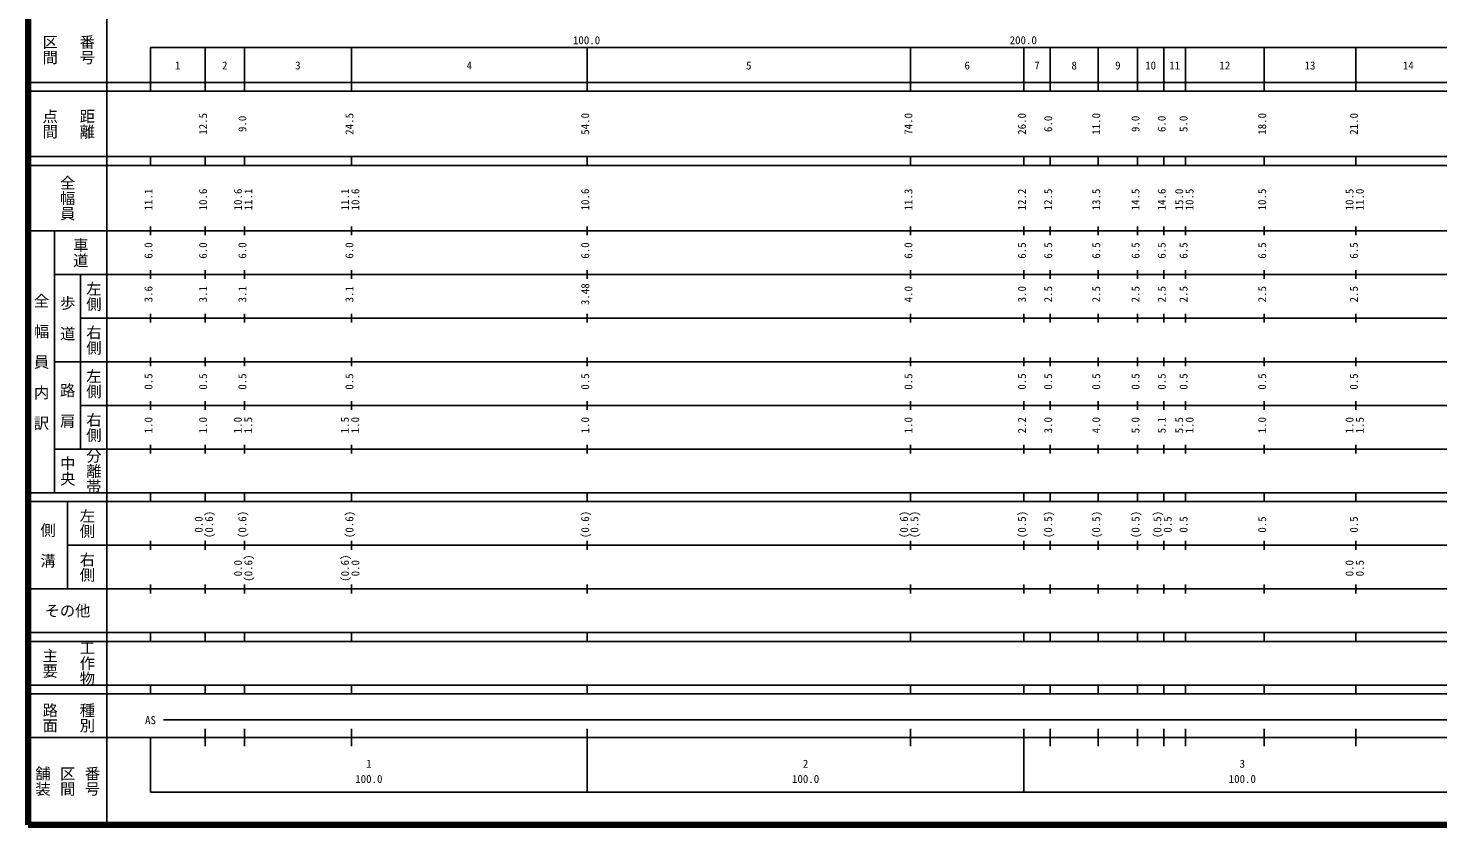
# Model space of a CAD drawing. Units: millimetres on the paper, enlarged 1000 times. Extents: x 40000 to 680000, y 20000 to 380000.
# Drawn here: x 40000 to 362761, y 20000 to 202409 of the extents above; entities that cross this region are included whole.
import ezdxf
from ezdxf.enums import TextEntityAlignment as Align

# ---------------------------------------------------------------- set-up
doc = ezdxf.new("R2010")
doc.units = ezdxf.units.MM
doc.header["$LTSCALE"] = 1000
doc.layers.add('M-TTL', color=2, linetype='Continuous', lineweight=140)
doc.layers.add('M-TTL-BAND', color=7, linetype='Continuous', lineweight=25)
doc.styles.add('@ＭＳ ゴシック', font='')
doc.styles.add('ＭＳ ゴシック', font='')
doc.styles.get('@ＭＳ ゴシック').set_extended_font_data('@MS Gothic')
doc.styles.get('ＭＳ ゴシック').set_extended_font_data('MS Gothic')

msp = doc.modelspace()

# ---------------------------------------------------------------- linework, layer by layer
at = {"layer": 'M-TTL'}
for p, q in [((40000, 380000), (40000, 20000)), ((40000, 20000), (680000, 20000))]:
    msp.add_line(p, q, dxfattribs=at)
at = {"layer": 'M-TTL-BAND'}
for p, q in [((58000, 370000), (58000, 20000)), ((68000, 198000), (579000, 198000)), ((68000, 198000), (68000, 188000)), ((80500, 188000), (80500, 198000)), ((89500, 188000), (89500, 198000)), ((114000, 188000), (114000, 198000)), ((168000, 188000), (168000, 198000)), ((242000, 188000), (242000, 198000)), ((268000, 188000), (268000, 198000)), ((274000, 188000), (274000, 198000)), ((285000, 188000), (285000, 198000)), ((294000, 188000), (294000, 198000)), ((300000, 188000), (300000, 198000)), ((305000, 188000), (305000, 198000)), ((323000, 188000), (323000, 198000)), ((344000, 188000), (344000, 198000)), ((40000, 190000), (579000, 190000)), ((40000, 188000), (579000, 188000)), ((40000, 173000), (579000, 173000)), ((68000, 171000), (68000, 173000)), ((80500, 171000), (80500, 173000)), ((89500, 171000), (89500, 173000)), ((114000, 171000), (114000, 173000)), ((168000, 171000), (168000, 173000)), ((242000, 171000), (242000, 173000)), ((268000, 171000), (268000, 173000)), ((274000, 171000), (274000, 173000)), ((285000, 171000), (285000, 173000)), ((294000, 171000), (294000, 173000)), ((300000, 171000), (300000, 173000)), ((305000, 171000), (305000, 173000)), ((323000, 171000), (323000, 173000)), ((344000, 171000), (344000, 173000)), ((40000, 171000), (579000, 171000)), ((40000, 156000), (579000, 156000)), ((46000, 96000), (46000, 156000)), ((68000, 155000), (68000, 157000)), ((80500, 155000), (80500, 157000)), ((89500, 155000), (89500, 157000)), ((114000, 155000), (114000, 157000)), ((168000, 155000), (168000, 157000)), ((242000, 155000), (242000, 157000)), ((268000, 155000), (268000, 157000)), ((274000, 155000), (274000, 157000)), ((285000, 155000), (285000, 157000)), ((294000, 155000), (294000, 157000)), ((300000, 155000), (300000, 157000)), ((305000, 155000), (305000, 157000)), ((323000, 155000), (323000, 157000)), ((344000, 155000), (344000, 157000)), ((46000, 146000), (579000, 146000)), ((52000, 146000), (52000, 106000)), ((68000, 145000), (68000, 147000)), ((80500, 145000), (80500, 147000)), ((89500, 145000), (89500, 147000)), ((114000, 145000), (114000, 147000)), ((168000, 145000), (168000, 147000)), ((242000, 145000), (242000, 147000)), ((268000, 145000), (268000, 147000)), ((274000, 145000), (274000, 147000)), ((285000, 145000), (285000, 147000)), ((294000, 145000), (294000, 147000)), ((300000, 145000), (300000, 147000)), ((305000, 145000), (305000, 147000)), ((323000, 145000), (323000, 147000)), ((344000, 145000), (344000, 147000)), ((52000, 136000), (579000, 136000)), ((68000, 135000), (68000, 137000)), ((80500, 135000), (80500, 137000)), ((89500, 135000), (89500, 137000)), ((114000, 135000), (114000, 137000)), ((168000, 135000), (168000, 137000)), ((242000, 135000), (242000, 137000)), ((268000, 135000), (268000, 137000)), ((274000, 135000), (274000, 137000)), ((285000, 135000), (285000, 137000)), ((294000, 135000), (294000, 137000)), ((300000, 135000), (300000, 137000)), ((305000, 135000), (305000, 137000)), ((323000, 135000), (323000, 137000)), ((344000, 135000), (344000, 137000)), ((46000, 126000), (579000, 126000)), ((68000, 125000), (68000, 127000)), ((80500, 125000), (80500, 127000)), ((89500, 125000), (89500, 127000)), ((114000, 125000), (114000, 127000)), ((168000, 125000), (168000, 127000)), ((242000, 125000), (242000, 127000)), ((268000, 125000), (268000, 127000)), ((274000, 125000), (274000, 127000)), ((285000, 125000), (285000, 127000)), ((294000, 125000), (294000, 127000)), ((300000, 125000), (300000, 127000)), ((305000, 125000), (305000, 127000)), ((323000, 125000), (323000, 127000)), ((344000, 125000), (344000, 127000)), ((68000, 115000), (68000, 117000)), ((80500, 115000), (80500, 117000)), ((89500, 115000), (89500, 117000)), ((114000, 115000), (114000, 117000)), ((168000, 115000), (168000, 117000)), ((242000, 115000), (242000, 117000)), ((268000, 115000), (268000, 117000)), ((274000, 115000), (274000, 117000)), ((285000, 115000), (285000, 117000)), ((294000, 115000), (294000, 117000)), ((300000, 115000), (300000, 117000)), ((305000, 115000), (305000, 117000)), ((323000, 115000), (323000, 117000)), ((344000, 115000), (344000, 117000)), ((52000, 116000), (579000, 116000)), ((68000, 105000), (68000, 107000)), ((80500, 105000), (80500, 107000)), ((89500, 105000), (89500, 107000)), ((114000, 105000), (114000, 107000)), ((168000, 105000), (168000, 107000)), ((242000, 105000), (242000, 107000)), ((268000, 105000), (268000, 107000)), ((274000, 105000), (274000, 107000)), ((285000, 105000), (285000, 107000)), ((294000, 105000), (294000, 107000)), ((300000, 105000), (300000, 107000)), ((305000, 105000), (305000, 107000)), ((323000, 105000), (323000, 107000)), ((344000, 105000), (344000, 107000)), ((46000, 106000), (579000, 106000)), ((40000, 96000), (579000, 96000)), ((40000, 94000), (579000, 94000)), ((49000, 94000), (49000, 74000)), ((68000, 94000), (68000, 96000)), ((80500, 94000), (80500, 96000)), ((89500, 94000), (89500, 96000)), ((114000, 94000), (114000, 96000)), ((168000, 94000), (168000, 96000)), ((242000, 94000), (242000, 96000)), ((268000, 94000), (268000, 96000)), ((274000, 94000), (274000, 96000)), ((285000, 94000), (285000, 96000)), ((294000, 94000), (294000, 96000)), ((300000, 94000), (300000, 96000)), ((305000, 94000), (305000, 96000)), ((323000, 94000), (323000, 96000)), ((344000, 94000), (344000, 96000)), ((49000, 84000), (579000, 84000)), ((68000, 83000), (68000, 85000)), ((80500, 83000), (80500, 85000)), ((89500, 83000), (89500, 85000)), ((114000, 83000), (114000, 85000)), ((168000, 83000), (168000, 85000)), ((242000, 83000), (242000, 85000)), ((268000, 83000), (268000, 85000)), ((274000, 83000), (274000, 85000)), ((285000, 83000), (285000, 85000)), ((294000, 83000), (294000, 85000)), ((300000, 83000), (300000, 85000)), ((305000, 83000), (305000, 85000)), ((323000, 83000), (323000, 85000)), ((344000, 83000), (344000, 85000)), ((68000, 73000), (68000, 75000)), ((80500, 73000), (80500, 75000)), ((89500, 73000), (89500, 75000)), ((114000, 73000), (114000, 75000)), ((168000, 73000), (168000, 75000)), ((242000, 73000), (242000, 75000)), ((268000, 73000), (268000, 75000)), ((274000, 73000), (274000, 75000)), ((285000, 73000), (285000, 75000)), ((294000, 73000), (294000, 75000)), ((300000, 73000), (300000, 75000)), ((305000, 73000), (305000, 75000)), ((323000, 73000), (323000, 75000)), ((344000, 73000), (344000, 75000)), ((40000, 74000), (579000, 74000)), ((40000, 64000), (579000, 64000)), ((40000, 62000), (579000, 62000)), ((68000, 62000), (68000, 64000)), ((80500, 62000), (80500, 64000)), ((89500, 62000), (89500, 64000)), ((114000, 62000), (114000, 64000)), ((168000, 62000), (168000, 64000)), ((242000, 62000), (242000, 64000)), ((268000, 62000), (268000, 64000)), ((274000, 62000), (274000, 64000)), ((285000, 62000), (285000, 64000)), ((294000, 62000), (294000, 64000)), ((300000, 62000), (300000, 64000)), ((305000, 62000), (305000, 64000)), ((323000, 62000), (323000, 64000)), ((344000, 62000), (344000, 64000)), ((40000, 52000), (579000, 52000)), ((68000, 50000), (68000, 52000)), ((80500, 50000), (80500, 52000)), ((89500, 50000), (89500, 52000)), ((114000, 50000), (114000, 52000)), ((168000, 50000), (168000, 52000)), ((242000, 50000), (242000, 52000)), ((268000, 50000), (268000, 52000)), ((274000, 50000), (274000, 52000)), ((285000, 50000), (285000, 52000)), ((294000, 50000), (294000, 52000)), ((300000, 50000), (300000, 52000)), ((305000, 50000), (305000, 52000)), ((323000, 50000), (323000, 52000)), ((344000, 50000), (344000, 52000)), ((40000, 50000), (579000, 50000)), ((71000, 44000), (565000, 44000)), ((80500, 38000), (80500, 42000)), ((89500, 38000), (89500, 42000)), ((114000, 38000), (114000, 42000)), ((168000, 27500), (168000, 42000)), ((242000, 38000), (242000, 42000)), ((268000, 27500), (268000, 42000)), ((274000, 38000), (274000, 42000)), ((285000, 38000), (285000, 42000)), ((294000, 38000), (294000, 42000)), ((300000, 38000), (300000, 42000)), ((305000, 38000), (305000, 42000)), ((323000, 38000), (323000, 42000)), ((344000, 38000), (344000, 42000)), ((40000, 40000), (579000, 40000)), ((68000, 40000), (68000, 27500)), ((68000, 27500), (579000, 27500))]:
    msp.add_line(p, q, dxfattribs=at)

# ---------------------------------------------------------------- texts
at = {"layer": 'M-TTL-BAND', "style": '@ＭＳ ゴシック'}
for s, p in [('区間', (45000, 197500)), ('番号', (53500, 197500)), ('点間', (45000, 180500)), ('距離', (53500, 180500)), ('全幅員', (49000, 163500)), ('車道', (52000, 151000)), ('左側', (55000, 141000)), ('全\u3000幅\u3000員\u3000内\u3000訳', (43000, 126000)), ('歩\u3000道', (49000, 136000)), ('右側', (55000, 131000)), ('左側', (55000, 121000)), ('路\u3000肩', (49000, 116000)), ('右側', (55000, 111000)), ('中央', (49000, 101000)), ('分離帯', (55000, 101000)), ('左側', (53500, 89000)), ('側\u3000溝', (44500, 84000)), ('右側', (53500, 79000)), ('工作物', (53500, 57000)), ('主要', (45000, 57000)), ('路面', (45000, 44500)), ('種別', (53500, 44500)), ('舗装', (43333, 30000)), ('区間', (49000, 30000)), ('番号', (54667, 30000))]:
    msp.add_text(s, height=2566, rotation=270, dxfattribs=at).set_placement(p, align=Align.MIDDLE_CENTER)
at = {"layer": 'M-TTL-BAND', "style": 'ＭＳ ゴシック'}
for s, p in [('100.0', (167844, 198195)), ('200.0', (267844, 198195)), ('1', (74250, 192405)), ('2', (85000, 192405)), ('3', (101750, 192405)), ('4', (141000, 192405)), ('5', (205000, 192405)), ('6', (255000, 192405)), ('7', (271000, 192405)), ('8', (279500, 192405)), ('9', (289500, 192405)), ('10', (297000, 192405)), ('11', (302500, 192405)), ('12', (314000, 192405)), ('13', (333500, 192405)), ('14', (356000, 192405)), ('AS', (68000, 42500)), ('1', (118000, 32523)), ('2', (218000, 32523)), ('3', (318000, 32523)), ('100.0', (118000, 29033)), ('100.0', (218000, 29033)), ('100.0', (318000, 29033))]:
    msp.add_text(s, height=1833, dxfattribs=at).set_placement(p, align=Align.BOTTOM_CENTER)
for s, p in [('12.5', (81500, 180500)), ('9.0', (90500, 180500)), ('24.5', (115000, 180500)), ('54.0', (169000, 180500)), ('74.0', (243000, 180500)), ('26.0', (269000, 180500)), ('6.0', (275000, 180500)), ('11.0', (286000, 180500)), ('9.0', (295000, 180500)), ('6.0', (301000, 180500)), ('5.0', (306000, 180500)), ('18.0', (324000, 180500)), ('21.0', (345000, 180500)), ('11.1', (69000, 163174)), ('10.6', (81500, 163174)), ('10.6', (89500, 163174)), ('11.1', (91870, 163174)), ('11.1', (114000, 163174)), ('10.6', (116370, 163174)), ('10.6', (169000, 163174)), ('11.3', (243000, 163174)), ('12.2', (269000, 163174)), ('12.5', (275000, 163174)), ('13.5', (286000, 163174)), ('14.5', (295000, 163174)), ('14.6', (301000, 163174)), ('15.0', (305000, 163174)), ('10.5', (307370, 163174)), ('10.5', (324000, 163174)), ('10.5', (344000, 163174)), ('11.0', (346370, 163174)), ('6.0', (69000, 151500)), ('6.0', (81500, 151500)), ('6.0', (90500, 151500)), ('6.0', (115000, 151500)), ('6.0', (169000, 151500)), ('6.0', (243000, 151500)), ('6.5', (269000, 151500)), ('6.5', (275000, 151500)), ('6.5', (286000, 151500)), ('6.5', (295000, 151500)), ('6.5', (301000, 151500)), ('6.5', (306000, 151500)), ('6.5', (324000, 151500)), ('6.5', (345000, 151500)), ('3.6', (69000, 141500)), ('3.1', (81500, 141500)), ('3.1', (90500, 141500)), ('3.1', (115000, 141500)), ('3.48', (169000, 141500)), ('4.0', (243000, 141500)), ('3.0', (269000, 141500)), ('2.5', (275000, 141500)), ('2.5', (286000, 141500)), ('2.5', (295000, 141500)), ('2.5', (301000, 141500)), ('2.5', (306000, 141500)), ('2.5', (324000, 141500)), ('2.5', (345000, 141500)), ('0.5', (69000, 121500)), ('0.5', (81500, 121500)), ('0.5', (90500, 121500)), ('0.5', (115000, 121500)), ('0.5', (169000, 121500)), ('0.5', (243000, 121500)), ('0.5', (269000, 121500)), ('0.5', (275000, 121500)), ('0.5', (286000, 121500)), ('0.5', (295000, 121500)), ('0.5', (301000, 121500)), ('0.5', (306000, 121500)), ('0.5', (324000, 121500)), ('0.5', (345000, 121500)), ('1.0', (69000, 111500)), ('1.0', (81500, 111500)), ('1.0', (89463, 111520)), ('1.5', (91833, 111520)), ('1.5', (113963, 111520)), ('1.0', (116333, 111520)), ('1.0', (169000, 111500)), ('1.0', (243000, 111500)), ('2.2', (269000, 111500)), ('3.0', (275000, 111500)), ('4.0', (286000, 111500)), ('5.0', (295000, 111500)), ('5.1', (301000, 111500)), ('5.5', (305000, 111500)), ('1.0', (307370, 111500)), ('1.0', (324000, 111500)), ('1.0', (344000, 111500)), ('1.5', (346370, 111500)), ('0.0', (80500, 88764)), ('(0.6)', (82870, 88764)), ('(0.6)', (90500, 88764)), ('(0.6)', (115000, 88764)), ('(0.6)', (169000, 88764)), ('(0.6)', (242000, 88764)), ('(0.5)', (244370, 88764)), ('(0.5)', (269000, 88764)), ('(0.5)', (275000, 88764)), ('(0.5)', (286000, 88764)), ('(0.5)', (295000, 88764)), ('(0.5)', (300000, 88764)), ('0.5', (302370, 88764)), ('0.5', (306000, 88764)), ('0.5', (324000, 88764)), ('0.5', (345000, 88764)), ('(0.6)', (91870, 78764)), ('(0.6)', (114000, 78764)), ('0.0', (89500, 78764)), ('0.0', (116370, 78764)), ('0.0', (344000, 78764)), ('0.5', (346370, 78764))]:
    msp.add_text(s, height=1833, rotation=90, dxfattribs=at).set_placement(p, align=Align.BOTTOM_CENTER)
msp.add_text('その他', height=2566, dxfattribs=at).set_placement((49000, 69000), align=Align.MIDDLE_CENTER)

doc.saveas('drawing.dxf')
